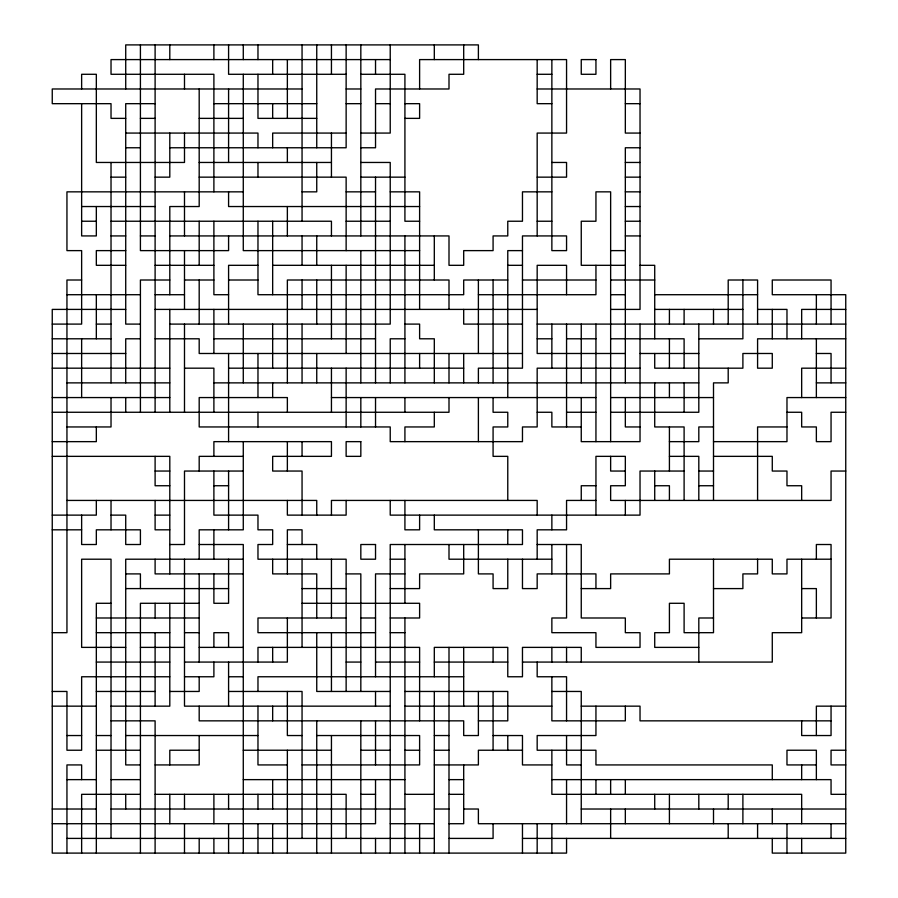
<?xml version="1.0" encoding="UTF-8"?>
<svg xmlns="http://www.w3.org/2000/svg" width="898" height="898" viewBox="0 0 898 898"><rect width="100%" height="100%" fill="white"/><g stroke="black" fill="none" stroke-linecap="round" stroke-linejoin="round"><path stroke-width="1.35" d="M390.226 59.594L111.026 59.594L111.026 74.287L213.892 74.287L213.892 191.846M346.134 74.287L228.586 74.287L228.586 44.9M360.828 74.287L404.919 74.287L404.919 221.234L419.613 221.234M537.172 74.287L551.866 74.287M302.054 88.981L52.252 88.981L52.252 103.674L111.026 103.674L111.026 118.368L125.72 118.368M346.134 88.981L360.828 88.981M537.172 88.981L640.027 88.981L640.027 309.406L610.64 309.406M155.107 103.674L125.72 103.674L125.72 324.099L140.414 324.099M213.892 103.674L316.747 103.674M346.134 103.674L360.828 103.674M375.532 103.674L390.226 103.674M404.919 103.674L419.613 103.674L419.613 118.368L404.919 118.368M551.866 103.674L537.172 103.674L537.172 59.594M625.334 103.674L640.027 103.674M140.414 118.368L155.107 118.368M199.188 118.368L243.279 118.368M316.747 118.368L257.973 118.368L257.973 74.287M125.72 133.072L257.973 133.072L257.973 147.766M346.134 133.072L272.666 133.072L272.666 147.766M360.828 133.072L390.226 133.072L390.226 44.9M640.027 133.072L625.334 133.072L625.334 59.594L610.64 59.594L610.64 88.981M125.72 147.766L140.414 147.766M169.801 147.766L346.134 147.766L346.134 44.9M360.828 147.766L375.532 147.766L375.532 88.981L449 88.981L449 74.287L463.694 74.287L463.694 44.9M640.027 147.766L625.334 147.766L625.334 382.874M199.188 162.459L331.441 162.459M360.828 162.459L390.226 162.459L390.226 324.099L169.801 324.099M551.866 162.459L566.559 162.459L566.559 177.153L537.172 177.153M625.334 162.459L640.027 162.459M111.026 177.153L125.72 177.153M155.107 177.153L169.801 177.153L169.801 133.072M199.188 177.153L346.134 177.153L346.134 250.621M360.828 177.153L404.919 177.153M625.334 177.153L640.027 177.153M243.279 191.846L66.946 191.846L66.946 250.621L81.639 250.621L81.639 324.099L52.252 324.099M302.054 191.846L316.747 191.846L316.747 162.459M346.134 191.846L375.532 191.846M390.226 191.846L419.613 191.846L419.613 309.406M551.866 191.846L522.468 191.846L522.468 221.234L507.774 221.234L507.774 235.927L493.081 235.927L493.081 250.621L463.694 250.621L463.694 265.314L449 265.314L449 235.927L169.801 235.927M625.334 191.846L640.027 191.846M81.639 206.54L155.107 206.54M419.613 206.54L228.586 206.54L228.586 191.846M625.334 206.54L640.027 206.54M81.639 221.234L96.333 221.234M111.026 221.234L331.441 221.234L331.441 235.927M346.134 221.234L390.226 221.234M537.172 221.234L551.866 221.234M625.334 221.234L640.027 221.234M111.026 235.927L125.72 235.927M140.414 235.927L155.107 235.927M625.334 235.927L640.027 235.927M125.72 250.621L96.333 250.621L96.333 265.314L125.72 265.314M419.613 250.621L243.279 250.621L243.279 74.287M522.468 250.621L507.774 250.621L507.774 397.567M610.64 250.621L625.334 250.621M155.107 265.314L213.892 265.314M257.973 265.314L228.586 265.314L228.586 324.099M272.666 265.314L434.306 265.314M507.774 265.314L522.468 265.314M625.334 265.314L581.253 265.314L581.253 221.234L595.946 221.234L595.946 191.846L610.64 191.846L610.64 441.648M640.027 265.314L654.721 265.314L654.721 338.793M81.639 280.008L66.946 280.008L66.946 632.686L52.252 632.686M169.801 280.008L140.414 280.008L140.414 412.261M184.494 280.008L213.892 280.008M228.586 280.008L257.973 280.008M507.774 280.008L463.694 280.008L463.694 294.712L257.973 294.712L257.973 221.234M522.468 280.008L595.946 280.008M610.64 280.008L654.721 280.008M66.946 294.712L140.414 294.712M155.107 294.712L184.494 294.712M228.586 294.712L213.892 294.712L213.892 221.234M478.387 294.712L595.946 294.712L595.946 265.314M610.64 294.712L625.334 294.712M654.721 294.712L757.586 294.712M125.72 309.406L52.252 309.406L52.252 853.1L566.559 853.1L566.559 838.406M155.107 309.406L537.172 309.406M654.721 309.406L742.893 309.406M757.586 309.406L786.974 309.406L786.974 338.793M845.748 309.406L801.667 309.406L801.667 338.793M96.333 324.099L111.026 324.099M404.919 324.099L419.613 324.099L419.613 338.793L434.306 338.793L434.306 382.874M522.468 324.099L463.694 324.099L463.694 309.406M537.172 324.099L845.748 324.099M52.252 338.793L111.026 338.793M140.414 338.793L125.72 338.793L125.72 382.874M155.107 338.793L199.188 338.793L199.188 353.486L522.468 353.486M213.892 338.793L375.532 338.793M404.919 338.793L390.226 338.793L390.226 382.874M537.172 338.793L551.866 338.793M566.559 338.793L595.946 338.793M610.64 338.793L684.108 338.793L684.108 368.18M698.812 338.793L742.893 338.793L742.893 280.008M845.748 338.793L757.586 338.793L757.586 368.18L772.28 368.18L772.28 353.486L742.893 353.486L742.893 368.18L654.721 368.18L654.721 353.486M52.252 353.486L125.72 353.486M625.334 353.486L537.172 353.486L537.172 265.314L566.559 265.314L566.559 294.712M640.027 353.486L698.812 353.486M816.361 353.486L831.054 353.486L831.054 382.874M52.252 368.18L169.801 368.18M184.494 368.18L213.892 368.18L213.892 412.261M228.586 368.18L463.694 368.18M640.027 368.18L537.172 368.18L537.172 426.954L522.468 426.954L522.468 441.648L390.226 441.648L390.226 426.954L199.188 426.954L199.188 397.567L287.36 397.567L287.36 412.261M845.748 368.18L801.667 368.18L801.667 397.567M66.946 382.874L169.801 382.874M213.892 382.874L698.812 382.874M816.361 382.874L845.748 382.874M52.252 397.567L169.801 397.567M331.441 397.567L595.946 397.567M610.64 397.567L713.506 397.567M845.748 397.567L786.974 397.567L786.974 441.648L713.506 441.648M52.252 412.261L449 412.261L449 397.567M537.172 412.261L551.866 412.261L551.866 426.954L581.253 426.954M566.559 412.261L595.946 412.261M610.64 412.261L698.812 412.261L698.812 324.099M786.974 412.261L801.667 412.261L801.667 426.954L816.361 426.954L816.361 441.648L831.054 441.648L831.054 412.261L845.748 412.261M66.946 426.954L111.026 426.954L111.026 397.567M640.027 426.954L625.334 426.954L625.334 397.567M713.506 426.954L698.812 426.954L698.812 441.648L669.414 441.648M786.974 426.954L757.586 426.954L757.586 500.433M52.252 441.648L96.333 441.648L96.333 426.954M52.252 456.352L169.801 456.352L169.801 573.901M243.279 456.352L199.188 456.352L199.188 471.046M669.414 456.352L698.812 456.352L698.812 500.433M713.506 456.352L772.28 456.352L772.28 471.046L786.974 471.046L786.974 485.739L801.667 485.739L801.667 500.433M155.107 471.046L169.801 471.046M243.279 471.046L184.494 471.046L184.494 544.514L169.801 544.514M625.334 471.046L610.64 471.046L610.64 456.352M684.108 471.046L640.027 471.046L640.027 515.126L390.226 515.126L390.226 500.433M698.812 471.046L713.506 471.046M845.748 471.046L831.054 471.046L831.054 500.433L610.64 500.433L610.64 485.739L625.334 485.739L625.334 456.352L595.946 456.352L595.946 515.126M169.801 485.739L155.107 485.739L155.107 456.352M213.892 485.739L228.586 485.739M595.946 485.739L581.253 485.739L581.253 500.433M654.721 485.739L669.414 485.739L669.414 500.433M698.812 485.739L713.506 485.739M66.946 500.433L316.747 500.433L316.747 515.126M595.946 500.433L566.559 500.433L566.559 529.82L537.172 529.82L537.172 559.207M52.252 515.126L96.333 515.126L96.333 500.433M111.026 515.126L125.72 515.126L125.72 544.514L140.414 544.514L140.414 529.82L96.333 529.82L96.333 544.514L81.639 544.514L81.639 515.126M155.107 515.126L169.801 515.126M52.252 529.82L81.639 529.82M169.801 529.82L155.107 529.82L155.107 500.433M199.188 544.514L243.279 544.514L243.279 853.1M287.36 544.514L316.747 544.514L316.747 559.207M537.172 544.514L581.253 544.514L581.253 617.992L625.334 617.992L625.334 632.686L640.027 632.686L640.027 647.379L595.946 647.379L595.946 632.686L551.866 632.686L551.866 617.992L566.559 617.992L566.559 544.514M243.279 559.207L125.72 559.207L125.72 764.928L140.414 764.928M390.226 559.207L404.919 559.207M551.866 559.207L449 559.207L449 544.514M831.054 559.207L786.974 559.207L786.974 573.901L772.28 573.901L772.28 559.207L669.414 559.207L669.414 573.901L610.64 573.901L610.64 588.594L581.253 588.594M125.72 573.901L140.414 573.901L140.414 588.594M243.279 573.901L155.107 573.901L155.107 559.207M346.134 573.901L360.828 573.901L360.828 691.46M404.919 573.901L375.532 573.901L375.532 676.766M125.72 588.594L228.586 588.594M302.054 588.594L346.134 588.594M390.226 588.594L419.613 588.594L419.613 573.901L463.694 573.901L463.694 544.514M713.506 588.594L742.893 588.594L742.893 573.901L757.586 573.901L757.586 559.207M801.667 588.594L816.361 588.594L816.361 617.992M111.026 603.288L96.333 603.288L96.333 853.1M199.188 603.288L140.414 603.288L140.414 853.1M302.054 603.288L419.613 603.288L419.613 617.992L390.226 617.992M96.333 617.992L199.188 617.992M346.134 617.992L257.973 617.992L257.973 632.686L375.532 632.686M360.828 617.992L375.532 617.992M713.506 617.992L698.812 617.992L698.812 662.073M801.667 617.992L831.054 617.992L831.054 544.514L816.361 544.514L816.361 559.207M96.333 632.686L169.801 632.686M184.494 632.686L199.188 632.686M390.226 632.686L404.919 632.686M125.72 647.379L81.639 647.379L81.639 559.207L111.026 559.207L111.026 838.406M140.414 647.379L184.494 647.379M199.188 647.379L243.279 647.379M698.812 647.379L654.721 647.379L654.721 632.686L669.414 632.686L669.414 603.288L684.108 603.288L684.108 632.686L713.506 632.686L713.506 559.207M96.333 662.073L169.801 662.073M184.494 662.073L287.36 662.073L287.36 617.992M346.134 662.073L360.828 662.073M375.532 662.073L419.613 662.073M434.306 662.073L507.774 662.073M522.468 662.073L772.28 662.073L772.28 632.686L801.667 632.686L801.667 559.207M169.801 676.766L81.639 676.766L81.639 750.234L66.946 750.234L66.946 691.46L52.252 691.46M184.494 676.766L213.892 676.766L213.892 662.073M228.586 676.766L243.279 676.766M463.694 676.766L257.973 676.766L257.973 691.46M96.333 691.46L155.107 691.46M169.801 691.46L199.188 691.46L199.188 676.766M228.586 691.46L302.054 691.46L302.054 838.406M390.226 691.46L316.747 691.46L316.747 632.686M404.919 691.46L507.774 691.46L507.774 720.847L478.387 720.847M551.866 691.46L581.253 691.46L581.253 823.713M52.252 706.154L96.333 706.154M111.026 706.154L169.801 706.154L169.801 603.288M390.226 706.154L184.494 706.154L184.494 559.207M404.919 706.154L551.866 706.154M581.253 706.154L640.027 706.154L640.027 720.847L831.054 720.847M845.748 706.154L816.361 706.154L816.361 735.541M111.026 720.847L155.107 720.847L155.107 853.1M66.946 735.541L81.639 735.541M96.333 735.541L111.026 735.541M125.72 735.541L257.973 735.541M302.054 735.541L287.36 735.541L287.36 691.46M316.747 735.541L419.613 735.541L419.613 764.928L302.054 764.928M434.306 735.541L449 735.541M493.081 735.541L522.468 735.541L522.468 764.928L551.866 764.928M96.333 750.234L140.414 750.234M199.188 750.234L169.801 750.234L169.801 764.928M243.279 750.234L331.441 750.234M360.828 750.234L390.226 750.234M404.919 750.234L419.613 750.234M434.306 750.234L449 750.234M522.468 750.234L478.387 750.234L478.387 764.928L434.306 764.928M845.748 750.234L831.054 750.234L831.054 764.928L845.748 764.928M155.107 764.928L199.188 764.928L199.188 735.541M287.36 764.928L257.973 764.928L257.973 706.154M581.253 764.928L566.559 764.928L566.559 735.541M816.361 764.928L786.974 764.928L786.974 750.234L816.361 750.234L816.361 779.632M66.946 779.632L96.333 779.632M111.026 779.632L140.414 779.632M243.279 779.632L404.919 779.632M449 779.632L463.694 779.632M551.866 779.632L831.054 779.632L831.054 794.326L845.748 794.326M140.414 794.326L81.639 794.326L81.639 853.1M155.107 794.326L346.134 794.326L346.134 838.406M360.828 794.326L375.532 794.326M404.919 794.326L434.306 794.326M449 794.326L463.694 794.326M52.252 809.019L96.333 809.019M111.026 809.019L404.919 809.019M434.306 809.019L449 809.019M463.694 809.019L478.387 809.019L478.387 823.713L845.748 823.713M581.253 809.019L845.748 809.019M52.252 823.713L375.532 823.713L375.532 779.632M390.226 823.713L434.306 823.713M449 823.713L463.694 823.713L463.694 764.928M66.946 838.406L434.306 838.406M449 838.406L493.081 838.406L493.081 823.713M522.468 838.406L845.748 838.406M831.054 324.099L831.054 280.008L772.28 280.008L772.28 294.712L845.748 294.712L845.748 853.1L772.28 853.1L772.28 838.406M831.054 706.154L831.054 735.541L801.667 735.541L801.667 720.847M831.054 823.713L831.054 838.406M816.361 294.712L816.361 324.099M816.361 338.793L816.361 397.567M801.667 764.928L801.667 779.632M801.667 823.713L801.667 794.326L551.866 794.326L551.866 750.234M801.667 838.406L801.667 853.1M786.974 823.713L786.974 853.1M772.28 309.406L772.28 338.793M772.28 779.632L772.28 764.928L595.946 764.928L595.946 750.234L537.172 750.234L537.172 735.541L595.946 735.541L595.946 706.154M772.28 809.019L772.28 823.713M757.586 324.099L757.586 280.008L728.199 280.008L728.199 324.099M757.586 823.713L757.586 838.406M742.893 794.326L742.893 823.713M728.199 368.18L728.199 382.874L713.506 382.874L713.506 500.433M728.199 794.326L728.199 809.019M728.199 823.713L728.199 838.406M713.506 309.406L713.506 324.099M713.506 809.019L713.506 823.713M698.812 794.326L698.812 809.019M684.108 309.406L684.108 324.099M684.108 382.874L684.108 412.261M684.108 500.433L684.108 426.954L654.721 426.954L654.721 382.874M669.414 309.406L669.414 324.099M669.414 338.793L669.414 368.18M669.414 382.874L669.414 397.567M669.414 426.954L669.414 471.046M669.414 794.326L669.414 823.713M654.721 471.046L654.721 500.433M654.721 794.326L654.721 809.019M640.027 324.099L640.027 441.648L581.253 441.648L581.253 397.567M625.334 500.433L625.334 515.126M625.334 706.154L625.334 720.847L551.866 720.847L551.866 676.766M625.334 779.632L625.334 794.326M625.334 809.019L625.334 823.713M610.64 779.632L610.64 794.326M610.64 809.019L610.64 838.406M595.946 324.099L595.946 441.648M595.946 588.594L595.946 573.901L537.172 573.901L537.172 588.594L522.468 588.594L522.468 559.207M595.946 779.632L595.946 794.326M581.253 324.099L581.253 382.874M581.253 662.073L581.253 647.379L522.468 647.379L522.468 676.766L507.774 676.766L507.774 647.379L434.306 647.379L434.306 676.766M566.559 324.099L566.559 426.954M566.559 647.379L566.559 662.073M566.559 720.847L566.559 676.766L537.172 676.766L537.172 662.073M566.559 779.632L566.559 823.713M551.866 59.594L551.866 250.621L566.559 250.621L566.559 235.927L522.468 235.927L522.468 368.18L478.387 368.18L478.387 382.874M551.866 324.099L551.866 368.18M551.866 515.126L551.866 529.82M551.866 544.514L551.866 573.901M551.866 647.379L551.866 662.073M551.866 823.713L551.866 853.1M537.172 235.927L537.172 133.072L566.559 133.072L566.559 59.594L419.613 59.594L419.613 88.981M537.172 515.126L537.172 500.433L331.441 500.433L331.441 515.126M537.172 823.713L537.172 853.1M522.468 823.713L522.468 853.1M507.774 500.433L507.774 456.352L493.081 456.352L493.081 426.954L507.774 426.954L507.774 412.261L493.081 412.261L493.081 397.567M507.774 529.82L507.774 544.514M507.774 559.207L507.774 588.594L493.081 588.594L493.081 573.901L478.387 573.901L478.387 529.82M507.774 735.541L507.774 750.234M493.081 280.008L493.081 382.874M493.081 647.379L493.081 662.073M493.081 691.46L493.081 750.234M478.387 59.594L478.387 44.9L125.72 44.9L125.72 88.981M478.387 280.008L478.387 353.486M478.387 397.567L478.387 441.648M478.387 691.46L478.387 735.541L463.694 735.541L463.694 720.847L199.188 720.847L199.188 706.154M463.694 353.486L463.694 382.874M463.694 647.379L463.694 706.154M449 309.406L449 280.008L287.36 280.008L287.36 382.874M449 353.486L449 382.874M449 647.379L449 853.1M434.306 44.9L434.306 59.594M434.306 235.927L434.306 280.008M434.306 412.261L434.306 426.954L404.919 426.954L404.919 441.648M434.306 515.126L434.306 529.82L522.468 529.82L522.468 544.514L390.226 544.514L390.226 853.1M434.306 691.46L434.306 853.1M419.613 353.486L419.613 368.18M419.613 515.126L419.613 529.82L404.919 529.82L404.919 500.433M419.613 720.847L419.613 647.379L257.973 647.379L257.973 662.073M419.613 823.713L419.613 853.1M404.919 235.927L404.919 382.874M404.919 397.567L404.919 412.261M404.919 544.514L404.919 603.288M404.919 617.992L404.919 853.1M375.532 59.594L375.532 74.287M375.532 177.153L375.532 382.874M375.532 397.567L375.532 426.954M375.532 691.46L375.532 706.154M375.532 720.847L375.532 764.928M375.532 838.406L375.532 853.1M360.828 44.9L360.828 235.927M360.828 250.621L360.828 382.874M360.828 397.567L360.828 426.954M360.828 720.847L360.828 853.1M346.134 265.314L346.134 353.486M346.134 368.18L346.134 426.954M346.134 500.433L346.134 515.126L287.36 515.126L287.36 500.433M346.134 691.46L346.134 559.207L257.973 559.207L257.973 544.514L272.666 544.514L272.666 529.82L257.973 529.82L257.973 515.126L213.892 515.126L213.892 471.046M331.441 44.9L331.441 74.287M331.441 133.072L331.441 177.153M331.441 265.314L331.441 338.793M331.441 368.18L331.441 412.261M331.441 559.207L331.441 617.992M331.441 632.686L331.441 691.46M331.441 735.541L331.441 853.1M316.747 44.9L316.747 147.766M316.747 235.927L316.747 265.314M316.747 280.008L316.747 324.099M316.747 353.486L316.747 382.874M316.747 617.992L316.747 573.901L272.666 573.901L272.666 559.207M316.747 720.847L316.747 853.1M302.054 44.9L302.054 221.234M302.054 235.927L302.054 265.314M302.054 280.008L302.054 309.406M302.054 324.099L302.054 382.874M302.054 441.648L302.054 456.352M302.054 515.126L302.054 471.046L272.666 471.046L272.666 456.352L331.441 456.352L331.441 441.648L213.892 441.648L213.892 456.352M302.054 544.514L302.054 529.82L287.36 529.82L287.36 573.901M302.054 559.207L302.054 647.379M287.36 59.594L287.36 118.368M287.36 147.766L287.36 162.459M287.36 206.54L287.36 235.927M287.36 441.648L287.36 471.046M287.36 750.234L287.36 853.1M272.666 59.594L272.666 74.287M272.666 103.674L272.666 118.368M272.666 221.234L272.666 294.712M272.666 324.099L272.666 368.18M272.666 382.874L272.666 397.567M272.666 647.379L272.666 662.073M272.666 706.154L272.666 720.847M272.666 779.632L272.666 809.019M272.666 823.713L272.666 853.1M257.973 44.9L257.973 59.594M257.973 162.459L257.973 177.153M257.973 353.486L257.973 397.567M257.973 412.261L257.973 426.954M257.973 794.326L257.973 809.019M257.973 823.713L257.973 853.1M243.279 44.9L243.279 59.594M243.279 324.099L243.279 382.874M243.279 441.648L243.279 529.82L199.188 529.82L199.188 559.207M228.586 88.981L228.586 162.459M228.586 235.927L228.586 250.621L140.414 250.621L140.414 44.9M228.586 353.486L228.586 441.648M228.586 471.046L228.586 529.82M228.586 559.207L228.586 603.288L213.892 603.288L213.892 573.901M228.586 647.379L228.586 632.686L213.892 632.686L213.892 647.379M228.586 662.073L228.586 706.154M228.586 794.326L228.586 809.019M228.586 823.713L228.586 853.1M213.892 44.9L213.892 59.594M213.892 309.406L213.892 353.486M213.892 529.82L213.892 559.207M213.892 794.326L213.892 823.713M213.892 838.406L213.892 853.1M199.188 88.981L199.188 206.54L169.801 206.54L169.801 294.712M199.188 221.234L199.188 265.314M199.188 280.008L199.188 324.099M199.188 573.901L199.188 662.073M199.188 838.406L199.188 853.1M184.494 74.287L184.494 88.981M184.494 133.072L184.494 162.459L96.333 162.459L96.333 74.287L81.639 74.287L81.639 88.981M184.494 191.846L184.494 235.927M184.494 250.621L184.494 309.406M184.494 324.099L184.494 412.261M184.494 794.326L184.494 809.019M184.494 823.713L184.494 853.1M169.801 44.9L169.801 59.594M169.801 309.406L169.801 412.261M169.801 794.326L169.801 823.713M155.107 44.9L155.107 412.261M155.107 603.288L155.107 617.992M155.107 632.686L155.107 706.154M125.72 397.567L125.72 412.261M125.72 794.326L125.72 809.019M111.026 162.459L111.026 382.874M111.026 500.433L111.026 529.82M96.333 206.54L96.333 235.927L81.639 235.927L81.639 103.674M96.333 294.712L96.333 338.793M81.639 338.793L81.639 397.567M81.639 779.632L81.639 764.928L66.946 764.928L66.946 853.1M595.946 59.594L581.253 59.594L581.253 74.287L595.946 74.287L595.946 59.594M360.828 441.648L346.134 441.648L346.134 456.352L360.828 456.352L360.828 441.648M375.532 544.514L360.828 544.514L360.828 559.207L375.532 559.207L375.532 544.514"/></g></svg>
